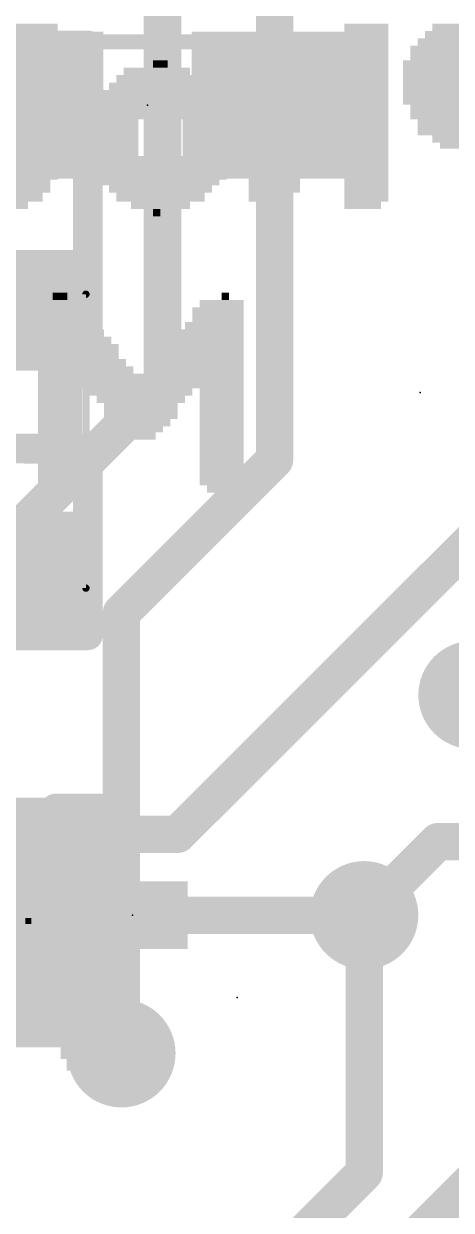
# Model space of a CAD drawing. Extents: x -23 to 84, y -20 to 26.
# Drawn here: x 15.77 to 18.68, y 10.69 to 18.77 of the extents above; entities that cross this region are included whole.
import ezdxf

# ---------------------------------------------------------------- set-up
doc = ezdxf.new("R2010")
doc.units = 0
for name, color, linetype in [('1', 12, 'CONTINUOUS'), ('16', 132, 'CONTINUOUS'), ('18', 110, 'CONTINUOUS'), ('21', 41, 'CONTINUOUS'), ('22', 40, 'CONTINUOUS'), ('23', 53, 'CONTINUOUS'), ('24', 53, 'CONTINUOUS'), ('51', 53, 'CONTINUOUS')]:
    doc.layers.add(name, color=color, linetype=linetype)

# ---------------------------------------------------------------- blocks, each defined once
blk = doc.blocks.new('RECT')
blk.add_solid([(-0.5, -0.5), (0.5, -0.5), (-0.5, 0.5), (0.5, 0.5)])
blk = doc.blocks.new('ROUNDV')
at = {"const_width": 0.5}
blk.add_lwpolyline([(0, -0.25, 1), (0, 0.25, 1), (0, -0.25)], format="xyb", dxfattribs=at)

msp = doc.modelspace()

# ---------------------------------------------------------------- linework, layer by layer
at = {"layer": '1'}
for points, const_width in [([(16.2052, 18.6182), (15.24, 18.6182)], 0.2032), ([(16.2052, 16.5354), (16.2052, 18.6182)], 0.2032), ([(14.5288, 16.5354), (16.2052, 16.5354)], 0.2032), ([(15.875, 15.875), (14.4461, 15.8815)], 0.2032), ([(16.2052, 15.875), (15.875, 15.875)], 0.2032), ([(16.2052, 14.605), (16.2052, 15.875)], 0.2032), ([(16.8162, 13.2508), (18.8308, 15.2654)], 0.254), ([(13.9954, 14.605), (16.2052, 14.605)], 0.2032), ([(15.4608, 13.2508), (16.8162, 13.2508)], 0.254), ([(18.5848, 13.2), (18.0848, 12.7)], 0.254), ([(20.32, 13.2), (18.5848, 13.2)], 0.254), ([(18.0848, 12.7), (16.56, 12.7)], 0.254), ([(15.41, 12.2), (15.994, 12.2)], 0.254), ([(15.994, 12.2), (16.4338, 11.7602)], 0.254)]:
    msp.add_lwpolyline(points, dxfattribs=dict(at, const_width=const_width))
for points, const_width in [([(16.256, 18.6182, 1), (16.1544, 18.6182)], 0.1016), ([(16.2052, 18.5674, 1), (16.2052, 18.669)], 0.1016), ([(16.2052, 16.4846, 1), (16.2052, 16.5862)], 0.1016), ([(16.1544, 16.5354, 1), (16.256, 16.5354)], 0.1016), ([(15.875, 15.9258, 1), (15.875, 15.8242)], 0.1016), ([(15.8748, 15.8242, 1), (15.8752, 15.9258)], 0.1016), ([(16.256, 15.875, 1), (16.1544, 15.875)], 0.1016), ([(16.2052, 15.8242, 1), (16.2052, 15.9258)], 0.1016), ([(16.2052, 14.5542, 1), (16.2052, 14.6558)], 0.1016), ([(16.1544, 14.605, 1), (16.256, 14.605)], 0.1016), ([(16.7713, 13.2957, 1), (16.8611, 13.2059)], 0.127), ([(16.8162, 13.1873, 1), (16.8162, 13.3143)], 0.127), ([(18.5848, 13.2635, 1), (18.5848, 13.1365)], 0.127), ([(18.6297, 13.1551, 1), (18.5399, 13.2449)], 0.127), ([(16.56, 12.7635, 1), (16.56, 12.6365)], 0.127), ([(18.0399, 12.7449, 1), (18.1297, 12.6551)], 0.127), ([(18.0848, 12.6365, 1), (18.0848, 12.7635)], 0.127), ([(16.0389, 12.2449, 1), (15.9491, 12.1551)], 0.127), ([(15.994, 12.1365, 1), (15.994, 12.2635)], 0.127), ([(16.3889, 11.7153, 1), (16.4787, 11.8051)], 0.127)]:
    msp.add_lwpolyline(points, format="xyb", dxfattribs=dict(at, const_width=const_width))
at = {"layer": '16', "const_width": 0.254}
for points in [[(16.7132, 16.3068), (16.7132, 22.8854)], [(17.4752, 21.5392), (17.4752, 15.7988)], [(16.7132, 16.3068), (15.5194, 15.113)], [(17.4752, 15.7988), (16.4338, 14.7574)], [(16.4338, 11.7602), (16.4338, 14.7574)], [(18.0848, 10.9474), (18.0848, 12.7)], [(18.0848, 10.9474), (17.399, 10.2616)], [(18.8214, 10.8966), (17.5768, 9.652)]]:
    msp.add_lwpolyline(points, dxfattribs=at)
at = {"layer": '16', "const_width": 0.127}
for points in [[(16.7581, 16.2619, 1), (16.6683, 16.3517)], [(16.6497, 16.3068, 1), (16.7767, 16.3068)], [(17.5201, 15.7539, 1), (17.4303, 15.8437)], [(17.4117, 15.7988, 1), (17.5387, 15.7988)], [(16.4973, 14.7574, 1), (16.3703, 14.7574)], [(16.3889, 14.8023, 1), (16.4787, 14.7125)], [(18.1483, 12.7, 1), (18.0213, 12.7)], [(16.3703, 11.7602, 1), (16.4973, 11.7602)], [(18.1297, 10.9025, 1), (18.0399, 10.9923)], [(18.0213, 10.9474, 1), (18.1483, 10.9474)]]:
    msp.add_lwpolyline(points, format="xyb", dxfattribs=at)
at = {"layer": '21', "const_width": 0.2032}
for points in [[(15.985, 13.425), (16.335, 13.425)], [(16.335, 13.425), (16.335, 13.125)], [(16.335, 12.275), (16.335, 11.975)], [(16.335, 11.975), (15.985, 11.975)]]:
    msp.add_lwpolyline(points, dxfattribs=at)
at = {"layer": '21', "const_width": 0.1016}
for points in [[(15.985, 13.4758, 1), (15.985, 13.3742)], [(16.3858, 13.425, 1), (16.2842, 13.425)], [(16.335, 13.3742, 1), (16.335, 13.4758)], [(16.2842, 13.125, 1), (16.3858, 13.125)], [(16.3858, 12.275, 1), (16.2842, 12.275)], [(15.985, 12.0258, 1), (15.985, 11.9242)], [(16.335, 11.9242, 1), (16.335, 12.0258)], [(16.2842, 11.975, 1), (16.3858, 11.975)]]:
    msp.add_lwpolyline(points, format="xyb", dxfattribs=at)
at = {"layer": '23'}
for p in [(16.6116, 18.2118), (16.51, 12.7)]:
    msp.add_point(p, dxfattribs=at)
at = {"layer": '24'}
for p in [(18.4658, 16.256), (17.2212, 12.1412)]:
    msp.add_point(p, dxfattribs=at)
at = {"layer": '51'}
for points, const_width in [([(16.2556, 18.6438), (16.9676, 18.6438)], 0.1016), ([(16.2556, 17.7928), (16.9676, 17.7928)], 0.1016), ([(16.1924, 16.9258), (14.5924, 16.9258)], 0.05), ([(16.1924, 14.9258), (16.1924, 16.9258)], 0.05), ([(14.5924, 14.9258), (16.1924, 14.9258)], 0.05)]:
    msp.add_lwpolyline(points, dxfattribs=dict(at, const_width=const_width))
for points, const_width in [([(16.2556, 18.6692, 1), (16.2556, 18.6184)], 0.0508), ([(16.9676, 18.6184, 1), (16.9676, 18.6692)], 0.0508), ([(16.2556, 17.8182, 1), (16.2556, 17.7674)], 0.0508), ([(16.9676, 17.7674, 1), (16.9676, 17.8182)], 0.0508), ([(16.2049, 16.9258, 1), (16.1799, 16.9258)], 0.025), ([(16.1924, 16.9133, 1), (16.1924, 16.9383)], 0.025), ([(16.1799, 14.9258, 1), (16.2049, 14.9258)], 0.025), ([(16.1924, 14.9133, 1), (16.1924, 14.9383)], 0.025)]:
    msp.add_lwpolyline(points, format="xyb", dxfattribs=dict(at, const_width=const_width))

# ---------------------------------------------------------------- block references
at = {"layer": '1', "xscale": 1.1}
for p in [(15.7616, 18.2118), (17.4616, 18.2118)]:
    msp.add_blockref('RECT', p, dxfattribs=at)
at = {"layer": '1', "xscale": 1.8, "yscale": 0.8}
for p in [(15.3924, 16.8258), (15.3924, 15.0258)]:
    msp.add_blockref('RECT', p, dxfattribs=at)
at = {"layer": '1', "xscale": 0.46, "yscale": 0.65, "rotation": 270}
msp.add_blockref('RECT', (16.56, 12.7), dxfattribs=at)
at = {"layer": '18', "xscale": 0.7366, "yscale": 0.7366}
for p in [(18.9484, 18.3896), (18.9484, 18.3896), (18.8214, 14.1986), (18.8214, 14.1986), (18.0848, 12.7), (18.0848, 12.7), (16.4338, 11.7602), (16.4338, 11.7602)]:
    msp.add_blockref('ROUNDV', p, dxfattribs=at)
at = {"layer": '22', "rotation": 180}
for p, xscale, yscale in [((15.8494, 18.7414), 0.3, 0.05), ((18.0994, 18.7414), 0.3, 0.05), ((18.9744, 18.7414), 0.85, 0.05), ((15.8244, 18.6914), 0.35, 0.05), ((15.8244, 18.6414), 0.35, 0.05), ((18.0994, 18.6914), 0.3, 0.05), ((18.0994, 18.6414), 0.3, 0.05), ((18.9244, 18.6414), 0.95, 0.05), ((18.9494, 18.6914), 0.9, 0.05), ((15.8244, 18.5914), 0.35, 0.05), ((18.0994, 18.5914), 0.3, 0.05), ((15.8244, 18.5414), 0.35, 0.05), ((15.8244, 18.4914), 0.35, 0.05), ((16.6994, 18.4914), 0.1, 0.05), ((18.0994, 18.5414), 0.3, 0.05), ((18.0994, 18.4914), 0.3, 0.05), ((18.5494, 18.4914), 0.4, 0.05), ((15.7744, 18.3914), 0.75, 0.05), ((15.7744, 18.4414), 0.65, 0.05), ((16.6994, 18.3914), 0.6, 0.05), ((16.6744, 18.4414), 0.45, 0.05), ((17.8744, 18.3914), 0.75, 0.05), ((17.7244, 18.4414), 0.25, 0.05), ((18.0994, 18.4414), 0.3, 0.05), ((18.5244, 18.4414), 0.35, 0.05), ((18.5244, 18.3914), 0.35, 0.05), ((15.7744, 18.3414), 0.75, 0.05), ((16.6994, 18.3414), 0.7, 0.05), ((17.8494, 18.3414), 0.8, 0.05), ((18.5244, 18.3414), 0.35, 0.05), ((15.7744, 18.2914), 0.75, 0.05), ((15.7744, 18.2414), 0.75, 0.05), ((16.6994, 18.2414), 0.9, 0.05), ((16.6994, 18.2914), 0.8, 0.05), ((17.7994, 18.2414), 0.9, 0.05), ((17.8244, 18.2914), 0.85, 0.05), ((18.5244, 18.2914), 0.35, 0.05), ((18.5494, 18.2414), 0.4, 0.05), ((15.7744, 18.1914), 0.75, 0.05), ((16.6994, 18.1914), 0.9, 0.05), ((17.7994, 18.1914), 0.9, 0.05), ((15.8494, 18.1414), 0.4, 0.05), ((15.8244, 18.0864), 0.35, 0.06), ((16.3994, 18.1414), 0.4, 0.05), ((16.3744, 18.0864), 0.35, 0.06), ((16.9994, 18.1414), 0.4, 0.05), ((17.0244, 18.0864), 0.35, 0.06), ((17.7744, 18.1414), 0.95, 0.05), ((17.4744, 18.0864), 0.35, 0.06), ((18.0744, 18.0864), 0.35, 0.06), ((18.9244, 18.0864), 0.95, 0.06), ((15.8244, 18.0314), 0.35, 0.05), ((15.8244, 17.9814), 0.35, 0.05), ((16.3744, 18.0314), 0.35, 0.05), ((16.3744, 17.9814), 0.35, 0.05), ((17.0244, 18.0314), 0.35, 0.05), ((17.0244, 17.9814), 0.35, 0.05), ((17.4744, 18.0314), 0.35, 0.05), ((17.4744, 17.9814), 0.35, 0.05), ((18.0744, 18.0314), 0.35, 0.05), ((18.0994, 17.9814), 0.3, 0.05), ((18.9244, 18.0314), 0.95, 0.05), ((18.9744, 17.9814), 0.85, 0.05), ((15.8244, 17.9414), 0.35, 0.05), ((16.3744, 17.9414), 0.35, 0.05), ((17.0244, 17.9414), 0.35, 0.05), ((17.4744, 17.9414), 0.35, 0.05), ((18.0994, 17.9414), 0.3, 0.05), ((18.9994, 17.9414), 0.8, 0.05), ((15.8244, 17.8914), 0.35, 0.05), ((15.8244, 17.8364), 0.35, 0.06), ((16.3744, 17.8914), 0.35, 0.05), ((16.3994, 17.8364), 0.4, 0.06), ((16.9494, 17.8364), 0.4, 0.06), ((17.0244, 17.8914), 0.35, 0.05), ((17.4744, 17.8914), 0.35, 0.05), ((17.4744, 17.8364), 0.35, 0.06), ((18.0994, 17.8914), 0.3, 0.05), ((18.0994, 17.8364), 0.3, 0.06), ((15.7494, 17.7814), 0.5, 0.05), ((16.6994, 17.7814), 0.9, 0.05), ((17.4744, 17.7814), 0.35, 0.05), ((18.0994, 17.7814), 0.3, 0.05), ((15.7244, 17.7314), 0.55, 0.05), ((15.6994, 17.6914), 0.5, 0.05), ((16.6994, 17.7314), 0.9, 0.05), ((16.6994, 17.6914), 0.8, 0.05), ((17.4744, 17.7314), 0.35, 0.05), ((17.4744, 17.6914), 0.35, 0.05), ((18.0994, 17.7314), 0.3, 0.05), ((18.0994, 17.6914), 0.3, 0.05), ((15.6994, 17.6414), 0.5, 0.05), ((15.6744, 17.5864), 0.45, 0.06), ((16.6994, 17.6414), 0.7, 0.05), ((16.6994, 17.5864), 0.6, 0.06), ((17.4744, 17.6414), 0.35, 0.05), ((17.4494, 17.5864), 0.3, 0.06), ((18.0994, 17.6414), 0.3, 0.05), ((18.0994, 17.5864), 0.3, 0.06), ((15.6494, 17.5314), 0.3, 0.05), ((16.6994, 17.5314), 0.4, 0.05), ((17.4744, 17.5314), 0.25, 0.05), ((18.0744, 17.5314), 0.25, 0.05), ((16.6744, 17.4814), 0.05, 0.05), ((16.0158, 16.861), 0.3, 0.05), ((16.0158, 16.911), 0.1, 0.05), ((17.1158, 16.861), 0.3, 0.05), ((17.1408, 16.911), 0.05, 0.05), ((16.0408, 16.811), 0.35, 0.05), ((17.0908, 16.811), 0.35, 0.05), ((16.0658, 16.761), 0.4, 0.05), ((16.0658, 16.711), 0.4, 0.05), ((17.0658, 16.711), 0.4, 0.05), ((17.0908, 16.761), 0.35, 0.05), ((16.0908, 16.661), 0.45, 0.05), ((16.1158, 16.611), 0.5, 0.05), ((17.0158, 16.611), 0.5, 0.05), ((17.0408, 16.661), 0.45, 0.05), ((16.1408, 16.561), 0.55, 0.05), ((16.9908, 16.561), 0.55, 0.05), ((16.1408, 16.511), 0.55, 0.05), ((16.1658, 16.461), 0.6, 0.05), ((16.9658, 16.461), 0.6, 0.05), ((16.9908, 16.511), 0.55, 0.05), ((16.1908, 16.411), 0.65, 0.05), ((16.9408, 16.411), 0.65, 0.05), ((16.5658, 16.361), 1.4, 0.05), ((16.5658, 16.311), 1.4, 0.05), ((16.0158, 16.261), 0.3, 0.05), ((16.0158, 16.211), 0.3, 0.05), ((16.5658, 16.261), 0.7, 0.05), ((16.5658, 16.211), 0.6, 0.05), ((17.1158, 16.261), 0.3, 0.05), ((17.1158, 16.211), 0.3, 0.05), ((16.0158, 16.156), 0.3, 0.06), ((16.5658, 16.156), 0.5, 0.06), ((17.1158, 16.156), 0.3, 0.06), ((16.0158, 16.101), 0.3, 0.05), ((16.0158, 16.051), 0.3, 0.05), ((16.5658, 16.101), 0.5, 0.05), ((16.5658, 16.051), 0.4, 0.05), ((17.1158, 16.101), 0.3, 0.05), ((17.1158, 16.051), 0.3, 0.05), ((16.0158, 16.011), 0.3, 0.05), ((16.5658, 16.011), 0.3, 0.05), ((17.1158, 16.011), 0.3, 0.05), ((16.0158, 15.961), 0.3, 0.05), ((16.0158, 15.906), 0.3, 0.06), ((16.5658, 15.961), 0.2, 0.05), ((17.1158, 15.961), 0.3, 0.05), ((17.1158, 15.906), 0.3, 0.06), ((16.0158, 15.851), 0.3, 0.05), ((16.0158, 15.801), 0.3, 0.05), ((17.1158, 15.851), 0.3, 0.05), ((17.1158, 15.801), 0.3, 0.05), ((16.0158, 15.761), 0.3, 0.05), ((17.1158, 15.761), 0.3, 0.05), ((16.0158, 15.711), 0.3, 0.05), ((16.0158, 15.656), 0.3, 0.06), ((17.1158, 15.711), 0.3, 0.05), ((17.1158, 15.656), 0.3, 0.06), ((16.0158, 15.601), 0.2, 0.05), ((17.1408, 15.601), 0.25, 0.05), ((15.8012, 12.6612), 0.04, 0.04), ((15.7812, 12.5812), 0.24, 0.04), ((15.8012, 12.6212), 0.2, 0.04), ((15.7812, 12.5012), 0.32, 0.04), ((15.8012, 12.5412), 0.28, 0.04), ((15.7812, 12.4212), 0.4, 0.04), ((15.8012, 12.4612), 0.36, 0.04), ((15.7812, 12.3412), 0.48, 0.04), ((15.8012, 12.3812), 0.44, 0.04), ((15.7812, 12.2612), 0.56, 0.04), ((15.8012, 12.3012), 0.52, 0.04), ((15.6212, 12.1812), 0.32, 0.04), ((15.8012, 12.2212), 0.6, 0.04), ((15.9612, 12.1812), 0.28, 0.04), ((15.9812, 12.1412), 0.32, 0.04), ((16.0012, 12.1012), 0.28, 0.04), ((15.7812, 12.0212), 0.8, 0.04), ((16.0212, 12.0612), 0.32, 0.04), ((15.7812, 11.9412), 0.88, 0.04), ((15.8012, 11.9812), 0.84, 0.04), ((15.7812, 11.8612), 0.96, 0.04), ((15.8012, 11.9012), 0.92, 0.04), ((16.1612, 11.7812), 0.28, 0.04), ((16.1612, 11.7412), 0.28, 0.04), ((16.2012, 11.7012), 0.28, 0.04), ((16.1812, 11.6612), 0.24, 0.04), ((16.1812, 11.6212), 0.16, 0.04)]:
    msp.add_blockref('RECT', p, dxfattribs=dict(at, xscale=xscale, yscale=yscale))
for p, yscale in [((18.8994, 18.5914), 0.05), ((18.8994, 18.5414), 0.05), ((18.8994, 18.1914), 0.05), ((18.8994, 18.1414), 0.05), ((15.8012, 11.8212), 0.04)]:
    msp.add_blockref('RECT', p, dxfattribs=dict(at, yscale=yscale))
at = {"layer": '51', "xscale": 0.5001, "yscale": 0.95}
for p in [(16.0235, 18.2169), (17.1919, 18.2169)]:
    msp.add_blockref('RECT', p, dxfattribs=at)
at = {"layer": '51', "rotation": 270}
for p, xscale, yscale in [((15.3924, 16.6708), 0.53, 1.62), ((15.3974, 15.1808), 0.53, 1.63), ((15.985, 12.7), 1.6, 0.86)]:
    msp.add_blockref('RECT', p, dxfattribs=dict(at, xscale=xscale, yscale=yscale))

doc.saveas('drawing.dxf')
